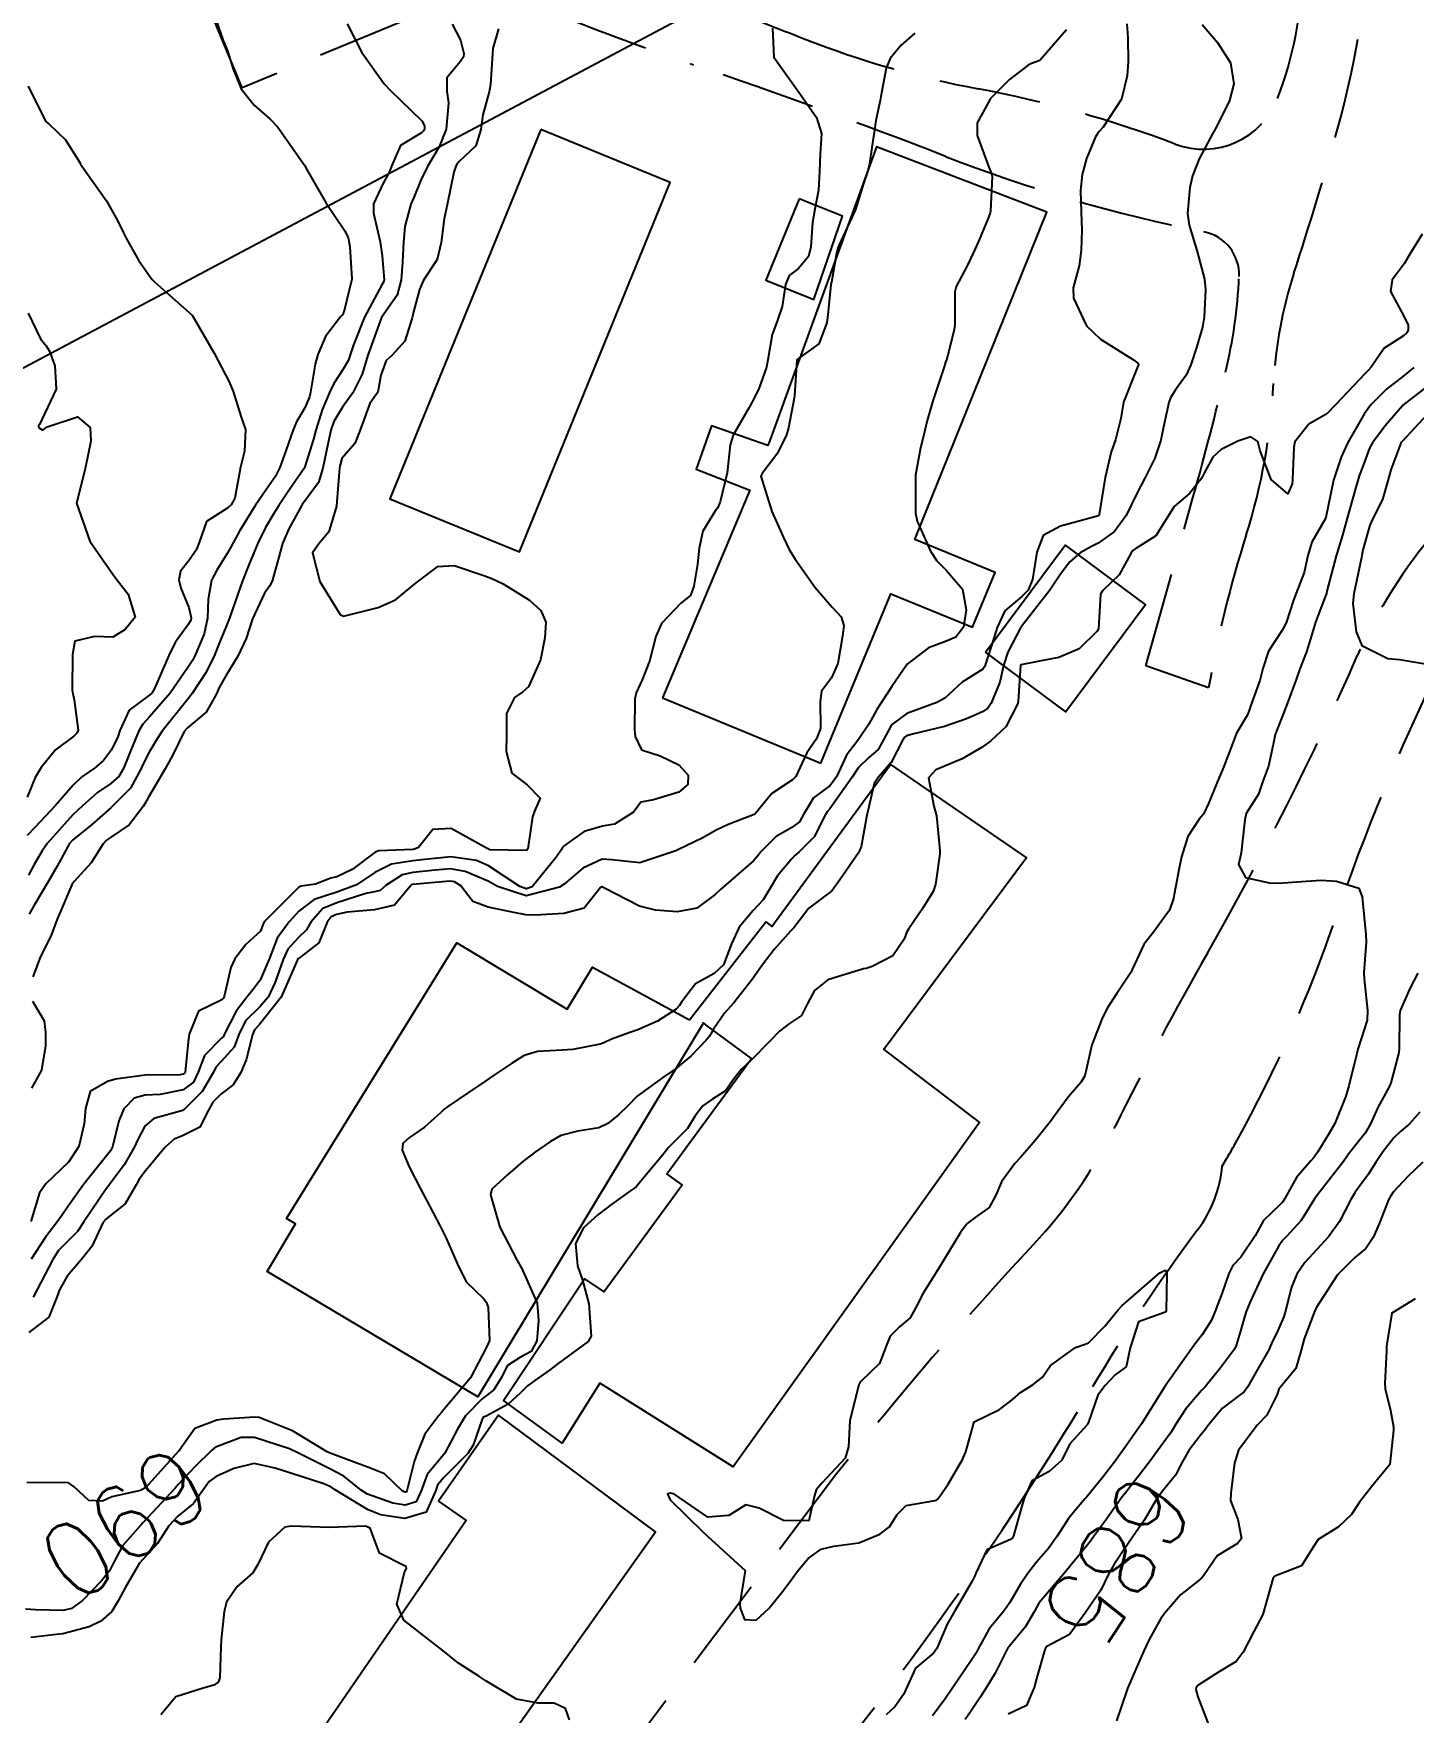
# Model space of a CAD drawing. Header units: metres. Extents: x 298520 to 308411, y 7433745 to 7450750.
# Drawn here: x 300933.3 to 301006.2, y 7443774.1 to 7443862.9 of the extents above; entities that cross this region are included whole.
import ezdxf
from ezdxf.enums import TextEntityAlignment as Align

# ---------------------------------------------------------------- set-up
doc = ezdxf.new("R2010")
doc.units = ezdxf.units.M
doc.header["$LTSCALE"] = 10
doc.linetypes.add('CONTINUO', pattern=[0])
doc.linetypes.add('DASHED', pattern=[0.75, 0.5, -0.25])
for name, color, linetype in [('Area Verde e Lazer', 94, 'Continuous'), ('Cotas', 45, 'Continuous'), ('Curvas de Nivel 1m', 11, 'Continuous'), ('Curvas de Nivel 5m', 15, 'Continuous'), ('Edificações', 30, 'Continuous'), ('TEXTO', 45, 'Continuous'), ('Vias Secundárias', 230, 'DASHED')]:
    doc.layers.add(name, color=color, linetype=linetype)
doc.styles.add('Style-STANDARD', font='STANDARD.shx')

msp = doc.modelspace()

# ---------------------------------------------------------------- linework, layer by layer
at = {"layer": 'Area Verde e Lazer', "elevation": 683.981}
msp.add_lwpolyline([(301244.649, 7444005.746), (301236.077, 7444004.442, 0), (301223.445, 7444002.521, -0.079964), (301213.851, 7444002.604, 0.078577), (301189.512, 7444002.881, -0.017587), (301163.614, 7444000.014, 0.012035), (301150.001, 7443998.659, 0.378668), (301143.289, 7443991.061, -0.057498), (301138.13, 7443946.2, 0.342844), (301149.93, 7443920.553, 0.077568), (301153.355, 7443919.402, 0.010024), (301179.654, 7443915.445, 0.021064), (301218.066, 7443912.089, 0.035305), (301232.21, 7443912.451, 0.299651), (301239.104, 7443918.007, -0.016754)], format="xyb", dxfattribs=at)
at = {"layer": 'Curvas de Nivel 1m', "flags": 128}
for points, elevation in [([(300942.79, 7443863.961), (300943.314, 7443862.49), (300943.542, 7443861.953), (300943.828, 7443860.975), (300944.258, 7443859.943), (300944.948, 7443859.077), (300945.797, 7443858.34), (300946.198, 7443857.916), (300947.175, 7443856.51), (300947.603, 7443855.902), (300947.769, 7443855.612), (300948.742, 7443853.89), (300949.728, 7443852.428), (300949.905, 7443852.057), (300949.953, 7443851.877), (300950.005, 7443851.589), (300950.097, 7443849.874), (300949.675, 7443848.137), (300949.587, 7443847.968), (300949.505, 7443847.882), (300948.713, 7443846.839), (300948.299, 7443845.894), (300948.16, 7443845.38), (300947.915, 7443843.897), (300947.859, 7443843.66), (300947.615, 7443843.08), (300947.18, 7443842.331), (300947.008, 7443841.906), (300946.636, 7443840.86), (300946.307, 7443839.913), (300946.057, 7443839.426), (300945.561, 7443838.73), (300945.008, 7443837.928), (300944.186, 7443836.587), (300943.83, 7443835.946), (300943.733, 7443835.744), (300943.524, 7443835.374), (300942.966, 7443834.5), (300942.692, 7443833.958), (300942.508, 7443832.945), (300942.479, 7443831.96), (300942.3, 7443831.132), (300941.815, 7443829.966), (300941.693, 7443829.725), (300941.447, 7443829.344), (300940.5, 7443827.984), (300939.42, 7443826.742), (300939.059, 7443826.361), (300938.856, 7443826.006), (300938.427, 7443824.98), (300938.031, 7443824.014), (300937.799, 7443823.595), (300937.375, 7443823.218), (300936.661, 7443822.736), (300935.869, 7443822.035), (300935.609, 7443821.789), (300935.358, 7443821.556), (300934.022, 7443820.06), (300933.74, 7443819.661), (300933.326, 7443818.93), (300933.018, 7443818.373)], 698), ([(300991.06, 7443863.382), (300991.107, 7443862.633), (300991.122, 7443861.381), (300991.067, 7443860.623), (300990.776, 7443859.386), (300989.798, 7443857.911), (300989.553, 7443857.645), (300989.401, 7443857.404), (300988.931, 7443856.254), (300988.691, 7443855.411), (300988.601, 7443854.565), (300988.649, 7443853.411), (300988.681, 7443852.462), (300988.649, 7443851.411), (300988.544, 7443850.578), (300988.227, 7443849.415), (300988.231, 7443848.872), (300988.929, 7443847.407), (300989.663, 7443846.711), (300991.403, 7443845.617), (300991.644, 7443845.433), (300991.666, 7443845.37), (300991.663, 7443845.349), (300991.642, 7443845.286), (300990.88, 7443843.381), (300990.735, 7443842.504), (300990.458, 7443841.387), (300990.226, 7443840.758), (300989.913, 7443839.395), (300989.596, 7443837.442), (300989.582, 7443837.4), (300989.569, 7443837.383), (300989.553, 7443837.372), (300988.011, 7443836.951), (300987.544, 7443836.816), (300986.641, 7443836.329), (300986.298, 7443835.438), (300986.076, 7443834.009), (300985.838, 7443833.445), (300985.499, 7443833.095), (300984.602, 7443832.349), (300984.205, 7443831.463), (300984.033, 7443830.906), (300983.568, 7443829.469), (300983.538, 7443829.383), (300983.451, 7443829.26), (300982.347, 7443828.578), (300981.435, 7443827.729), (300981.015, 7443827.496), (300979.427, 7443826.922), (300978.628, 7443826.321), (300978.201, 7443825.532), (300977.919, 7443825.021), (300977.398, 7443824.578), (300976.869, 7443824.07), (300976.537, 7443823.553), (300975.366, 7443821.881), (300975.219, 7443821.717), (300975.132, 7443821.572), (300974.528, 7443820.396), (300973.727, 7443819.586), (300973.513, 7443819.406), (300973.329, 7443819.219), (300972.588, 7443818.329), (300972.148, 7443817.602), (300971.838, 7443817.074), (300971.302, 7443816.499), (300970.576, 7443815.621), (300970.169, 7443814.737), (300969.734, 7443813.633), (300969.258, 7443813.165), (300968.269, 7443812.634), (300967.518, 7443811.657), (300967.419, 7443811.48), (300967.237, 7443811.284), (300966.257, 7443810.645), (300965.221, 7443810.202), (300964.839, 7443810.073), (300963.822, 7443809.704), (300963.414, 7443809.514), (300963.219, 7443809.44), (300961.785, 7443809.154), (300961.214, 7443809.114), (300959.916, 7443809.046), (300959.209, 7443808.831), (300958.547, 7443808.422), (300957.595, 7443807.776), (300957.355, 7443807.614), (300957.19, 7443807.501), (300956.27, 7443806.88), (300955.176, 7443806.142), (300954.987, 7443806), (300954.789, 7443805.814), (300953.941, 7443805.042), (300953.153, 7443804.511), (300952.795, 7443804.187), (300952.763, 7443803.834), (300953.134, 7443802.955), (300953.72, 7443801.824), (300954.403, 7443800.524), (300954.765, 7443799.813), (300955.094, 7443799.183), (300955.692, 7443797.801), (300956.144, 7443796.874), (300957.055, 7443795.992), (300957.217, 7443795.778), (300957.307, 7443795.519), (300957.385, 7443793.776), (300957.273, 7443793.524), (300957.015, 7443793.015), (300956.368, 7443791.79), (300954.986, 7443790.146), (300954.837, 7443789.959), (300954.707, 7443789.813), (300953.962, 7443788.826), (300953.552, 7443787.824), (300953.404, 7443787.37), (300953.012, 7443785.829), (300952.985, 7443785.777), (300952.932, 7443785.761), (300952.873, 7443785.772), (300952.759, 7443785.833), (300951.827, 7443786.732), (300950.945, 7443787.076), (300950.376, 7443787.288), (300948.952, 7443787.812), (300948.804, 7443787.881), (300946.969, 7443788.992), (300945.205, 7443789.701), (300944.98, 7443789.728), (300943.318, 7443789.606), (300942.977, 7443789.559), (300941.805, 7443789.127), (300940.993, 7443787.97), (300940.977, 7443787.945), (300940.952, 7443787.922), (300939.211, 7443785.996), (300938.931, 7443785.835), (300937.431, 7443785.512), (300936.926, 7443785.282), (300936.207, 7443785.312), (300935.427, 7443786.043), (300935.14, 7443786.252), (300934.935, 7443786.261), (300934.744, 7443786.242), (300932.935, 7443786.263)], 691), ([(300987.859, 7443863.064), (300986.452, 7443861.441), (300986.014, 7443861.274), (300985.839, 7443861.195), (300984.854, 7443860.434), (300983.889, 7443859.469), (300983.855, 7443859.427), (300983.812, 7443859.349), (300983.143, 7443858.133), (300983.14, 7443857.477), (300983.768, 7443855.79), (300983.897, 7443855.469), (300983.932, 7443855.297), (300983.857, 7443853.469), (300983.834, 7443853.377), (300983.74, 7443853.143), (300983.246, 7443851.957), (300983.038, 7443851.477), (300982.609, 7443850.581), (300982.037, 7443849.487), (300981.969, 7443849.208), (300981.964, 7443847.487), (300981.936, 7443847.221), (300981.652, 7443846.078), (300981.517, 7443845.62), (300981.478, 7443845.492), (300981.395, 7443845.248), (300980.815, 7443843.502), (300980.51, 7443842.405), (300980.293, 7443841.51), (300980.148, 7443840.958), (300979.887, 7443839.515), (300979.883, 7443837.842), (300979.881, 7443837.515), (300979.979, 7443837.08), (300980.679, 7443835.503), (300981.007, 7443834.987), (300981.513, 7443834.492), (300982.375, 7443833.481), (300982.571, 7443832.4), (300982.419, 7443831.481), (300982.013, 7443830.946), (300981.471, 7443830.715), (300980.573, 7443830.396), (300979.453, 7443829.52), (300978.632, 7443828.337), (300978.105, 7443827.533), (300977.837, 7443827.128), (300977.421, 7443826.358), (300976.872, 7443825.548), (300976.242, 7443824.716), (300975.714, 7443823.565), (300975.378, 7443823.118), (300974.496, 7443822.455), (300973.97, 7443821.584), (300973.754, 7443821.189), (300973.352, 7443820.885), (300972.528, 7443820.415), (300971.718, 7443819.606), (300971.553, 7443819.386), (300971.328, 7443819.13), (300969.61, 7443817.636), (300969.31, 7443817.356), (300968.335, 7443816.618), (300967.301, 7443816.43), (300966.141, 7443816.517), (300965.303, 7443816.736), (300963.427, 7443817.709), (300963.313, 7443817.758), (300963.273, 7443817.75), (300963.242, 7443817.711), (300962.388, 7443816.633), (300961.299, 7443816.338), (300959.794, 7443816.249), (300959.298, 7443816.273), (300958.667, 7443816.399), (300957.302, 7443816.682), (300956.493, 7443816.981), (300955.866, 7443817.802), (300955.523, 7443818.015), (300955.315, 7443818.049), (300955.088, 7443818.039), (300953.313, 7443817.885), (300953.266, 7443817.877), (300953.216, 7443817.831), (300952.364, 7443816.778), (300951.3, 7443816.534), (300949.85, 7443816.423), (300949.297, 7443816.296), (300949.005, 7443816.174), (300948.794, 7443815.885), (300948.369, 7443814.797), (300947.264, 7443813.943), (300947.241, 7443813.922), (300947.233, 7443813.9), (300947.218, 7443813.856), (300946.363, 7443811.913), (300945.228, 7443810.481), (300944.966, 7443810.192), (300944.851, 7443809.934), (300944.526, 7443808.614), (300944.242, 7443807.94), (300943.836, 7443807.294), (300943.181, 7443806.797), (300942.765, 7443806.366), (300942.538, 7443805.956), (300942.075, 7443805.045), (300941.152, 7443804.585), (300940.708, 7443804.418), (300940.241, 7443803.984), (300939.129, 7443802.649), (300938.855, 7443802.273), (300938.713, 7443802.004), (300938.134, 7443800.988), (300937.105, 7443800.192), (300936.973, 7443800.022), (300936.373, 7443798.741), (300935.804, 7443798.039), (300935.064, 7443797.165), (300934.659, 7443796.452), (300934.525, 7443796.055), (300934.099, 7443795.002), (300933.034, 7443794.193)], 692), ([(300949.858, 7443863.383), (300950.637, 7443861.862), (300951.818, 7443860.194), (300952.14, 7443859.847), (300953.797, 7443858.25), (300953.942, 7443857.976), (300953.941, 7443857.828), (300953.899, 7443857.72), (300953.79, 7443857.619), (300952.673, 7443856.947), (300952.197, 7443855.846), (300952.083, 7443855.524), (300951.754, 7443854.958), (300951.257, 7443853.857), (300951.253, 7443853.373), (300951.608, 7443851.852), (300951.712, 7443851.115), (300951.811, 7443849.849), (300951.792, 7443849.749), (300951.69, 7443849.576), (300950.772, 7443847.864), (300950.184, 7443846.398), (300950.018, 7443845.875), (300949.922, 7443845.603), (300949.641, 7443845.117), (300949.149, 7443844.366), (300948.932, 7443843.887), (300948.54, 7443842.965), (300948.194, 7443841.894), (300948.074, 7443841.417), (300947.595, 7443839.9), (300947.588, 7443839.884), (300947.572, 7443839.857), (300946.77, 7443838.699), (300946.241, 7443837.913), (300945.977, 7443837.487), (300945.541, 7443836.741), (300945.131, 7443835.926), (300944.665, 7443834.784), (300944.328, 7443833.938), (300943.707, 7443832.169), (300943.633, 7443831.948), (300943.59, 7443831.839), (300943.477, 7443831.565), (300943.013, 7443830.401), (300942.834, 7443829.956), (300942.363, 7443829.042), (300941.668, 7443827.968), (300941.567, 7443827.834), (300941.43, 7443827.676), (300940.09, 7443825.99), (300939.819, 7443825.581), (300939.396, 7443824.873), (300939.093, 7443824.297), (300938.969, 7443824.004), (300938.407, 7443822.976), (300937.464, 7443822.019), (300937.41, 7443821.972), (300937.362, 7443821.928), (300936.351, 7443821.032), (300935.345, 7443820.222), (300935.188, 7443820.042), (300934.527, 7443818.85), (300934.078, 7443818.059), (300933.3, 7443816.749), (300933.056, 7443816.312)], 697), ([(300972.323, 7443863.14), (300972.403, 7443861.604), (300973.814, 7443859.637), (300973.852, 7443859.589), (300974.651, 7443858.427), (300974.918, 7443857.573), (300974.853, 7443856.498), (300974.815, 7443855.574), (300974.768, 7443854.59), (300974.569, 7443853.582), (300974.449, 7443852.869), (300974.355, 7443851.584), (300974.228, 7443851.072), (300973.706, 7443850.449), (300973.22, 7443850.075), (300973.018, 7443849.597), (300972.849, 7443848.43), (300972.568, 7443847.601), (300972.315, 7443846.951), (300972.078, 7443845.606), (300972.013, 7443845.233), (300971.628, 7443844.137), (300971.383, 7443843.614), (300971.098, 7443843.098), (300970.248, 7443841.63), (300970.103, 7443841.125), (300969.937, 7443839.635), (300969.558, 7443838.105), (300969.418, 7443837.778), (300969.312, 7443837.642), (300968.642, 7443836.548), (300968.462, 7443835.651), (300968.361, 7443834.811), (300968.177, 7443833.653), (300967.992, 7443833.161), (300967.494, 7443832.744), (300966.474, 7443831.675), (300966.173, 7443830.979), (300965.834, 7443829.684), (300965.443, 7443828.698), (300965.126, 7443828.003), (300965.063, 7443827.694), (300965.048, 7443826.062), (300965.073, 7443825.693), (300965.403, 7443824.997), (300966.39, 7443824.684), (300967.391, 7443824.209), (300967.883, 7443823.655), (300967.861, 7443823.172), (300967.374, 7443822.762), (300966.048, 7443822.358), (300965.368, 7443822.233), (300965.147, 7443821.91), (300964.991, 7443821.694), (300963.986, 7443821.071), (300963.352, 7443820.957), (300962.383, 7443820.684), (300961.336, 7443819.936), (300961.238, 7443819.827), (300961.18, 7443819.732), (300960.924, 7443819.332), (300959.625, 7443817.755), (300959.312, 7443817.647), (300958.977, 7443817.763), (300957.324, 7443818.861), (300956.69, 7443819.153), (300955.328, 7443819.346), (300953.953, 7443819.197), (300953.326, 7443819.126), (300952.206, 7443818.959), (300951.32, 7443818.512), (300950.351, 7443817.864), (300949.309, 7443817.479), (300948.106, 7443817.091), (300947.299, 7443816.47), (300946.787, 7443815.908), (300946.152, 7443815.044), (300945.729, 7443813.923), (300945.252, 7443812.829), (300944.878, 7443812.303), (300944.567, 7443811.937), (300943.988, 7443811.19), (300943.361, 7443809.949), (300943.32, 7443809.851), (300943.22, 7443809.748), (300942.319, 7443808.846), (300941.992, 7443807.962), (300941.731, 7443807.421), (300941.183, 7443807.027), (300939.972, 7443806.779), (300939.18, 7443806.746), (300938.597, 7443806.587), (300938.056, 7443806.011), (300937.795, 7443805.382), (300937.45, 7443804.017), (300937.353, 7443803.805), (300937.138, 7443803.532), (300935.95, 7443802.038), (300935.111, 7443800.873), (300934.783, 7443800.377), (300934.548, 7443800.056), (300933.918, 7443799.235), (300933.164, 7443798.069)], 694), ([(300955.412, 7443863.36), (300955.85, 7443862.508), (300956.022, 7443861.798), (300956.009, 7443861.63), (300955.836, 7443861.363), (300955.121, 7443860.513), (300955.116, 7443859.81), (300955.205, 7443859.207), (300955.083, 7443857.811), (300954.719, 7443856.875), (300954.104, 7443855.825), (300953.756, 7443855.102), (300953.38, 7443854.201), (300953.213, 7443853.835), (300952.902, 7443852.668), (300952.841, 7443851.839), (300952.774, 7443850.772), (300952.715, 7443849.84), (300952.503, 7443849.024), (300951.673, 7443847.85), (300950.957, 7443845.86), (300950.642, 7443844.861), (300950.152, 7443843.872), (300949.615, 7443843.117), (300949.148, 7443842.344), (300948.993, 7443841.886), (300948.75, 7443840.724), (300948.578, 7443839.89), (300948.338, 7443839.12), (300947.554, 7443838.047), (300947.488, 7443837.966), (300947.449, 7443837.901), (300946.769, 7443836.679), (300946.438, 7443835.911), (300946.247, 7443835.188), (300945.892, 7443833.916), (300945.762, 7443833.656), (300945.497, 7443833.284), (300944.863, 7443831.929), (300944.526, 7443830.875), (300944.085, 7443829.941), (300943.443, 7443828.912), (300943.098, 7443828.292), (300942.945, 7443827.955), (300942.4, 7443826.984), (300941.415, 7443826.167), (300941.246, 7443825.973), (300940.65, 7443824.725), (300940.239, 7443823.987), (300939.368, 7443822.501), (300939.182, 7443822.184), (300939.074, 7443822.003), (300938.339, 7443821.025), (300937.346, 7443820.357), (300937.144, 7443820.223), (300936.966, 7443820.024), (300936.338, 7443819.019), (300935.441, 7443818.039), (300935.378, 7443817.973), (300935.311, 7443817.868), (300934.541, 7443816.051), (300934.195, 7443815.141), (300933.652, 7443814.064), (300933.252, 7443812.999)], 696), ([(300979.857, 7443862.879), (300979.13, 7443862.247), (300978.545, 7443861.533), (300978.334, 7443861.037), (300978.058, 7443859.538), (300978.018, 7443859.33), (300977.8, 7443858.27), (300977.706, 7443857.628), (300977.694, 7443857.541), (300977.433, 7443855.878), (300977.344, 7443855.544), (300977.144, 7443854.937), (300976.721, 7443853.555), (300975.854, 7443851.698), (300975.799, 7443851.569), (300975.776, 7443851.516), (300975.718, 7443851.259), (300975.464, 7443849.804), (300975.422, 7443849.573), (300975.247, 7443848.004), (300975.202, 7443847.575), (300974.776, 7443846.459), (300973.644, 7443845.641), (300973.619, 7443845.615), (300973.612, 7443845.59), (300973.49, 7443843.725), (300973.477, 7443843.591), (300973.183, 7443842.018), (300973.049, 7443841.596), (300972.558, 7443840.631), (300971.779, 7443839.608), (300971.71, 7443839.47), (300972.303, 7443837.602), (300972.888, 7443836.248), (300973.216, 7443835.593), (300973.525, 7443835.074), (300974.583, 7443833.579), (300975.493, 7443832.541), (300975.96, 7443832.035), (300976.105, 7443831.561), (300976.031, 7443831.005), (300975.789, 7443829.565), (300975.445, 7443828.8), (300974.918, 7443828.095), (300974.854, 7443827.576), (300974.874, 7443826.12), (300974.655, 7443825.578), (300974.15, 7443824.835), (300973.556, 7443823.588), (300973.477, 7443823.495), (300973.381, 7443823.417), (300972.293, 7443822.682), (300971.419, 7443821.609), (300971.388, 7443821.584), (300971.362, 7443821.572), (300969.945, 7443821.04), (300969.349, 7443820.745), (300968.644, 7443820.347), (300967.334, 7443819.716), (300967.295, 7443819.699), (300967.221, 7443819.662), (300965.326, 7443819.018), (300963.846, 7443819.187), (300963.328, 7443819.21), (300962.307, 7443818.737), (300961.315, 7443817.895), (300961.075, 7443817.734), (300959.308, 7443817.281), (300957.803, 7443817.775), (300957.316, 7443818.059), (300956.094, 7443818.572), (300955.322, 7443818.697), (300954.507, 7443818.632), (300953.32, 7443818.512), (300952.761, 7443818.393), (300951.924, 7443817.844), (300951.598, 7443817.559), (300951.309, 7443817.494), (300950.851, 7443817.399), (300949.303, 7443816.912), (300948.579, 7443816.608), (300947.937, 7443815.894), (300947.706, 7443815.477), (300947.281, 7443815.08), (300946.714, 7443814.465), (300946.469, 7443813.912), (300946.054, 7443812.721), (300945.678, 7443811.923), (300945.238, 7443811.411), (300944.491, 7443810.676), (300944.138, 7443809.941), (300943.882, 7443809.274), (300943.201, 7443808.519), (300942.926, 7443808.224), (300942.793, 7443807.954), (300942.2, 7443806.942), (300941.229, 7443805.969), (300941.198, 7443805.944), (300941.172, 7443805.927), (300939.644, 7443805.515), (300939.159, 7443805.105), (300938.785, 7443804.367), (300938.619, 7443804.005), (300938.079, 7443803.065), (300937.304, 7443802.018), (300937.223, 7443801.918), (300937.121, 7443801.791), (300935.945, 7443800.037), (300935.605, 7443799.533), (300935.087, 7443799.007), (300934.607, 7443798.527), (300934.307, 7443798.058), (300933.884, 7443797.242), (300933.272, 7443796.068)], 693), ([(300932.995, 7443860.078), (300933.797, 7443858.47), (300933.941, 7443858.214), (300934.103, 7443858.065), (300934.983, 7443857.251), (300935.724, 7443856.041), (300935.772, 7443855.96), (300937.134, 7443854.026), (300937.732, 7443852.95), (300938.034, 7443852.323), (300938.192, 7443852.013), (300938.826, 7443850.884), (300939.45, 7443849.994), (300939.557, 7443849.858), (300939.69, 7443849.725), (300941.673, 7443847.97), (300942.824, 7443845.958), (300943.63, 7443844.448), (300943.826, 7443843.947), (300944.255, 7443842.586), (300944.489, 7443841.937), (300944.435, 7443840.786), (300944.214, 7443839.94), (300943.917, 7443838.305), (300943.72, 7443837.947), (300943.551, 7443837.792), (300942.431, 7443837.075), (300942.037, 7443835.965), (300941.904, 7443835.59), (300941.519, 7443835.044), (300941.048, 7443834.439), (300940.956, 7443833.978), (300941.062, 7443833.54), (300941.488, 7443832.515), (300941.609, 7443831.969), (300941.596, 7443831.855), (300941.478, 7443831.643), (300940.768, 7443830.675), (300940.437, 7443829.985), (300939.684, 7443828.245), (300939.538, 7443827.998), (300939.432, 7443827.906), (300938.335, 7443827.099), (300937.839, 7443826.016), (300937.734, 7443825.69), (300937.398, 7443825.003), (300936.976, 7443824.438), (300936.504, 7443824.029), (300935.845, 7443823.569), (300935.374, 7443823.136), (300934.444, 7443822.054), (300933.351, 7443820.899), (300932.955, 7443820.466)], 699), ([(301006.666, 7443852.259), (301005.999, 7443851.206), (301005.708, 7443850.688), (301005.08, 7443849.838), (301004.992, 7443849.217), (301005.68, 7443847.958), (301005.914, 7443847.445), (301005.924, 7443847.206), (301005.845, 7443847.033), (301005.668, 7443846.879), (301004.643, 7443846.235), (301003.963, 7443845.227), (301003.814, 7443845.055), (301003.64, 7443844.898), (301002.096, 7443843.253), (301001.618, 7443842.765), (301000.67, 7443842.211), (300999.93, 7443841.277), (300999.876, 7443841), (300999.808, 7443839.278), (300999.791, 7443839.057), (300999.565, 7443838.523), (300998.679, 7443839.289), (300998.092, 7443840.798), (300997.979, 7443841.296), (300997.605, 7443841.55), (300996.916, 7443841.31), (300996.044, 7443840.875), (300995.59, 7443840.465), (300995.19, 7443839.723), (300994.996, 7443839.336), (300994.367, 7443838.54), (300993.558, 7443837.864), (300993.239, 7443837.355), (300992.585, 7443836.316), (300991.527, 7443835.643), (300991.376, 7443835.53), (300991.264, 7443835.383), (300990.656, 7443834.244), (300989.773, 7443833.397), (300989.667, 7443833.232), (300989.549, 7443831.399), (300989.533, 7443831.349), (300989.481, 7443831.278), (300988.538, 7443830.338), (300987.46, 7443829.881), (300987.081, 7443829.803), (300985.454, 7443829.492), (300985.432, 7443829.471), (300985.428, 7443829.45), (300985.31, 7443827.576), (300985.29, 7443827.451), (300984.667, 7443826.211), (300983.866, 7443825.465), (300983.602, 7443825.276), (300983.408, 7443825.136), (300982.361, 7443824.523), (300981.392, 7443824.118), (300980.955, 7443823.939), (300980.574, 7443823.508), (300980.859, 7443822.014), (300981.002, 7443821.504), (300981.169, 7443819.668), (300981.165, 7443819.502), (300980.95, 7443817.87), (300980.821, 7443817.505), (300980.241, 7443816.573), (300979.522, 7443815.518), (300979.438, 7443815.371), (300979.285, 7443814.986), (300978.685, 7443814.113), (300977.601, 7443813.537), (300977.342, 7443813.459), (300977.262, 7443813.443), (300977.141, 7443813.421), (300975.256, 7443812.831), (300974.553, 7443812.274), (300974.173, 7443811.581), (300973.859, 7443810.958), (300973.227, 7443810.536), (300972.701, 7443810.117), (300972.213, 7443809.605), (300971.203, 7443808.596), (300970.702, 7443808.121), (300970.309, 7443807.629), (300969.856, 7443806.964), (300969.182, 7443806.549), (300968.651, 7443806.173), (300968.237, 7443805.649), (300967.844, 7443804.972), (300967.152, 7443804.296), (300966.845, 7443803.967), (300966.612, 7443803.668), (300965.125, 7443801.893), (300965.013, 7443801.802), (300964.847, 7443801.693), (300963.838, 7443800.981), (300963.11, 7443800.421), (300962.34, 7443799.721), (300961.924, 7443798.894), (300962.027, 7443797.726), (300962.298, 7443796.955), (300962.627, 7443795.716), (300962.747, 7443793.995), (300962.586, 7443793.717), (300961.011, 7443792.564), (300960.541, 7443792.211), (300959.896, 7443791.751), (300959.38, 7443791.375), (300958.995, 7443790.985), (300958.356, 7443790.399), (300957.195, 7443789.778), (300957.048, 7443789.713), (300956.98, 7443789.562), (300956.509, 7443788.237), (300956.231, 7443787.791), (300954.94, 7443786.508), (300954.626, 7443786.123), (300954.521, 7443785.814), (300954.029, 7443784.706), (300952.911, 7443784.364), (300951.621, 7443784.551), (300950.923, 7443784.831), (300949.225, 7443785.877), (300949.052, 7443785.996), (300948.935, 7443786.058), (300948.626, 7443786.193), (300946.941, 7443786.75), (300946.057, 7443787.026), (300944.946, 7443787.276), (300943.87, 7443787.014), (300942.939, 7443786.583), (300942.569, 7443786.321), (300942.296, 7443785.956), (300941.738, 7443785.148), (300940.918, 7443784.49), (300940.441, 7443783.977), (300939.838, 7443783.047), (300938.883, 7443782), (300938.142, 7443780.735), (300937.756, 7443780.011), (300937.43, 7443779.439), (300936.847, 7443778.943), (300936.228, 7443778.643), (300934.836, 7443778.268), (300934.646, 7443778.242), (300933.137, 7443778.067)], 689), ([(301006.217, 7443845.201), (301005.638, 7443844.73), (301004.779, 7443844.07), (301003.955, 7443843.227), (301003.804, 7443843.045), (301003.618, 7443842.783), (301002.738, 7443841.243), (301002.379, 7443840.46), (301001.983, 7443839.254), (301001.567, 7443837.274), (301001.553, 7443837.233), (301000.823, 7443835.978), (301000.624, 7443835.269), (301000.416, 7443834.369), (300999.998, 7443833.275), (300999.862, 7443832.913), (300999.488, 7443831.764), (300999.341, 7443831.425), (300999.238, 7443831.282), (300998.537, 7443830.22), (300998.242, 7443829.292), (300998.076, 7443828.665), (300997.583, 7443827.298), (300997.546, 7443827.184), (300997.426, 7443826.839), (300996.845, 7443825.875), (300996.644, 7443825.311), (300996.185, 7443824.112), (300995.839, 7443823.323), (300995.371, 7443822.153), (300995.101, 7443821.597), (300994.882, 7443821.335), (300994.282, 7443820.407), (300993.95, 7443819.344), (300993.842, 7443818.831), (300993.555, 7443817.348), (300993.516, 7443817.143), (300993.305, 7443816.517), (300992.463, 7443815.362), (300991.955, 7443814.697), (300991.331, 7443813.379), (300991.261, 7443813.224), (300990.522, 7443812.115), (300990.056, 7443811.392), (300989.776, 7443810.854), (300989.213, 7443809.4), (300988.835, 7443807.765), (300988.628, 7443807.406), (300987.961, 7443806.637), (300987.174, 7443805.575), (300987.071, 7443805.422), (300986.233, 7443804.358), (300985.443, 7443803.446), (300985.14, 7443803.122), (300984.432, 7443802.155), (300984.139, 7443801.46), (300983.779, 7443800.797), (300983.106, 7443800.335), (300982.614, 7443799.963), (300982.261, 7443799.482), (300981.073, 7443797.5), (300980.298, 7443796.27), (300979.897, 7443795.512), (300979.597, 7443794.962), (300979.038, 7443794.494), (300978.554, 7443794.001), (300978.349, 7443793.527), (300977.979, 7443792.564), (300977.004, 7443791.607), (300976.943, 7443791.541), (300976.894, 7443791.434), (300976.423, 7443789.548), (300976.355, 7443788.156), (300976.172, 7443787.552), (300974.94, 7443786.238), (300974.636, 7443785.873), (300974.547, 7443785.574), (300974.245, 7443784.245), (300972.913, 7443784.25), (300971.622, 7443784.91), (300970.925, 7443785.086), (300970.032, 7443784.513), (300968.915, 7443784.431), (300967.125, 7443785.658), (300966.933, 7443785.705), (300966.79, 7443785.662), (300966.928, 7443785.344), (300968.665, 7443783.642), (300968.901, 7443783.43), (300970.883, 7443781.62), (300970.614, 7443779.874), (300970.619, 7443779.622), (300970.854, 7443779.017), (300971.473, 7443778.991), (300972.13, 7443779.601), (300972.872, 7443780.52), (300973.329, 7443781.134), (300973.646, 7443781.582), (300974.224, 7443782.242), (300974.895, 7443782.737), (300975.565, 7443782.895), (300976.898, 7443783.075), (300978.004, 7443783.533), (300978.515, 7443783.917), (300978.919, 7443784.582), (300979.397, 7443785.044), (300980.93, 7443785.307), (300981.053, 7443785.377), (300981.143, 7443785.497), (300981.621, 7443786.171), (300982.369, 7443787.479), (300982.542, 7443787.894), (300982.983, 7443789.47), (300984.323, 7443790.123), (300984.995, 7443790.629), (300985.429, 7443791.015), (300986.111, 7443791.439), (300986.603, 7443791.838), (300987.013, 7443792.447), (300988.336, 7443793.41), (300988.857, 7443793.571), (300989.027, 7443793.65), (300989.9, 7443794.531), (300990.589, 7443795.385), (300990.812, 7443795.626), (300991.057, 7443795.836), (300992.79, 7443797.354), (300993.074, 7443797.493), (300993.17, 7443797.349), (300993.171, 7443797.25), (300993.126, 7443795.349), (300993.107, 7443795.295), (300993.051, 7443795.244), (300991.664, 7443794.751), (300991.222, 7443793.377), (300991.013, 7443792.376), (300990.432, 7443791.963), (300989.918, 7443791.391), (300989.514, 7443790.878), (300989.011, 7443789.4), (300989.005, 7443789.378), (300988.982, 7443789.337), (300988.054, 7443788.327), (300987.601, 7443787.42), (300986.947, 7443786.847), (300986.028, 7443786.353), (300985.631, 7443785.443), (300985.47, 7443784.899), (300985.068, 7443783.448), (300985.012, 7443783.339), (300984.901, 7443783.254), (300983.655, 7443782.703), (300983.075, 7443781.468), (300983.022, 7443781.328), (300982.879, 7443781.055), (300981.968, 7443779.483), (300981.561, 7443778.781), (300981.008, 7443777.497), (300980.83, 7443777.251), (300979.88, 7443776.452), (300979.466, 7443775.513), (300979.261, 7443775.06), (300978.796, 7443774.415), (300978.334, 7443773.982)], 688), ([(301007.639, 7443844.77), (301005.644, 7443843.21), (301005.623, 7443843.189), (301004.699, 7443842.132), (301004.03, 7443841.226), (301003.878, 7443840.948), (301003.587, 7443840.168), (301003.338, 7443839.472), (301003.264, 7443839.235), (301003.142, 7443838.81), (301002.697, 7443837.243), (301002.449, 7443836.337), (301002.119, 7443835.251), (301001.63, 7443833.384), (301001.601, 7443833.259), (301001.5, 7443832.988), (301001.016, 7443831.737), (301000.878, 7443831.266), (301000.552, 7443830.183), (301000.203, 7443829.273), (301000.004, 7443828.718), (300999.468, 7443827.28), (300999.457, 7443827.255), (300999.432, 7443827.203), (300998.896, 7443825.799), (300998.789, 7443825.286), (300998.543, 7443824.137), (300998.228, 7443823.292), (300998.011, 7443822.659), (300997.366, 7443821.631), (300997.282, 7443821.301), (300997.095, 7443819.545), (300997.039, 7443819.304), (300996.962, 7443818.938), (300997.322, 7443818.254), (300998.666, 7443817.94), (300999.32, 7443817.964), (301000.527, 7443818.062), (301001.321, 7443818.115), (301002.133, 7443818.06), (301003.317, 7443817.679), (301003.482, 7443817.228), (301003.505, 7443817.034), (301003.676, 7443815.226), (301003.692, 7443814.821), (301003.583, 7443813.227), (301003.587, 7443812.899), (301003.773, 7443811.225), (301003.747, 7443810.713), (301003.28, 7443809.229), (301003.268, 7443809.174), (301003.21, 7443808.943), (301002.792, 7443807.236), (301002.633, 7443806.683), (301002.042, 7443805.247), (301001.726, 7443804.69), (301001.15, 7443803.751), (301000.953, 7443803.455), (301000.777, 7443803.264), (301000.02, 7443802.385), (300999.411, 7443801.277), (300999.302, 7443801.097), (300999.118, 7443800.927), (300998.282, 7443800.115), (300997.842, 7443799.299), (300997.082, 7443798.174), (300996.66, 7443797.731), (300996.452, 7443797.316), (300996.092, 7443796.29), (300995.728, 7443795.323), (300995.529, 7443794.842), (300995.034, 7443794.08), (300994.705, 7443793.656), (300994.476, 7443793.335), (300993.87, 7443792.486), (300993.06, 7443791.349), (300993.038, 7443791.314), (300993.002, 7443791.258), (300991.831, 7443789.367), (300990.964, 7443788.128), (300990.646, 7443787.694), (300990.436, 7443787.385), (300989.787, 7443786.549), (300988.934, 7443785.511), (300988.834, 7443785.401), (300987.969, 7443784.363), (300987.381, 7443783.423), (300986.896, 7443782.753), (300986.276, 7443782.049), (300985.804, 7443781.441), (300985.431, 7443780.891), (300984.868, 7443779.928), (300984.684, 7443779.633), (300984.535, 7443779.453), (300983.782, 7443778.527), (300983.196, 7443777.466), (300983.072, 7443777.226), (300982.827, 7443776.848), (300981.892, 7443775.484), (300981.457, 7443774.836), (300980.789, 7443773.937)], 687), ([(301007.344, 7443843.184), (301005.604, 7443841.3), (301005.56, 7443841.254), (301005.537, 7443841.211), (301004.998, 7443839.8), (301004.837, 7443839.217), (301004.559, 7443838.224), (301004.052, 7443837.225), (301003.893, 7443836.881), (301003.528, 7443835.57), (301003.477, 7443835.277), (301003.469, 7443835.231), (301003.45, 7443835.159), (301003.055, 7443833.237), (301002.988, 7443832.728), (301003.175, 7443831.235), (301003.472, 7443830.518), (301004.847, 7443829.831), (301005.461, 7443829.763), (301007.155, 7443829.487)], 686), ([(301006.436, 7443813.198), (301006.034, 7443812.423), (301005.492, 7443811.208), (301005.453, 7443810.995), (301005.441, 7443809.208), (301005.421, 7443808.997), (301005.202, 7443808.11), (301005.007, 7443807.4), (301004.925, 7443807.213), (301004.314, 7443806.087), (301003.926, 7443805.222), (301003.651, 7443804.74), (301003.156, 7443804.11), (301002.769, 7443803.616), (301002.496, 7443803.24), (301001.125, 7443801.464), (301001.033, 7443801.351), (301000.978, 7443801.261), (301000.263, 7443800.111), (300999.49, 7443799.276), (300999.297, 7443799.072), (300999.088, 7443798.768), (300998.258, 7443797.292), (300997.568, 7443795.812), (300997.367, 7443795.305), (300997.286, 7443795.069), (300997.037, 7443794.219), (300996.831, 7443793.507), (300996.735, 7443793.313), (300996.002, 7443792.331), (300995.189, 7443791.328), (300995.097, 7443791.233), (300995, 7443791.137), (300994.168, 7443790.155), (300993.645, 7443789.343), (300993.388, 7443788.927), (300992.963, 7443788.328), (300992.251, 7443787.361), (300990.936, 7443785.657), (300990.811, 7443785.505), (300990.718, 7443785.382), (300989.975, 7443784.331), (300989.298, 7443783.396), (300989.127, 7443783.171), (300988.898, 7443782.881), (300987.715, 7443781.418), (300986.873, 7443780.459), (300986.41, 7443779.892), (300986.15, 7443779.437), (300985.679, 7443778.613), (300984.835, 7443777.601), (300984.764, 7443777.521), (300984.726, 7443777.451), (300984.089, 7443776.189), (300983.663, 7443775.461), (300983.329, 7443774.941), (300982.793, 7443774.149), (300982.516, 7443773.745)], 686), ([(300933.239, 7443811.716), (300933.843, 7443810.674), (300933.926, 7443810.059), (300933.92, 7443809.351), (300933.705, 7443808.062), (300933.183, 7443807.109)], 696), ([(301006.691, 7443803.195), (301005.894, 7443802.444), (301005.127, 7443801.605), (301004.965, 7443801.371), (301004.886, 7443801.212), (301004.38, 7443799.941), (301004.075, 7443799.22), (301003.676, 7443798.635), (301003.082, 7443798.137), (301002.192, 7443797.243), (301001.055, 7443795.493), (301000.982, 7443795.332), (301000.953, 7443795.261), (301000.429, 7443793.869), (301000.274, 7443793.267), (300999.984, 7443792.299), (300999.15, 7443791.279), (300999.079, 7443791.202), (300998.997, 7443790.914), (300998.443, 7443789.826), (300997.935, 7443789.296), (300996.96, 7443787.97), (300996.794, 7443787.472), (300996.748, 7443787.312), (300996.541, 7443785.71), (300996.525, 7443785.314), (300996.918, 7443784.316), (300997.105, 7443783.307), (300996.9, 7443783.033), (300995.833, 7443782.381), (300995.103, 7443781.328), (300995.007, 7443781.203), (300994.881, 7443781.102), (300993.882, 7443780.33), (300993.047, 7443779.348), (300992.969, 7443779.241), (300992.859, 7443779.081), (300992.237, 7443777.964), (300991.958, 7443777.363), (300991.306, 7443775.861), (300991.096, 7443775.376), (300991.015, 7443775.171), (300990.8, 7443774.547), (300990.507, 7443773.663)], 684), ([(301006.283, 7443795.975), (301005.053, 7443795.21), (301004.771, 7443793.468), (301004.767, 7443793.213), (301004.694, 7443791.525), (301004.708, 7443791.213), (301004.986, 7443790.078), (301005.152, 7443789.208), (301005.149, 7443789.03), (301004.953, 7443787.21), (301004.045, 7443786.116), (301003.354, 7443785.226), (301003.185, 7443784.971), (301002.923, 7443784.581), (301002.232, 7443783.921), (301001.16, 7443783.256), (301000.899, 7443782.844), (301000.291, 7443781.864), (300998.883, 7443781.312), (300998.833, 7443781.281), (300998.775, 7443781.175), (300998.234, 7443779.289), (300997.76, 7443778.385), (300997.196, 7443777.305), (300996.828, 7443776.811), (300995.906, 7443776.235), (300994.815, 7443775.56), (300994.715, 7443775.43), (300994.7, 7443775.331), (300994.807, 7443774.931), (300995.431, 7443773.324)], 683), ([(300961.607, 7443773.728), (300961.388, 7443774.32), (300960.802, 7443774.602), (300959.945, 7443774.605), (300958.803, 7443774.813), (300957.192, 7443775.776), (300956.815, 7443776.03), (300955.748, 7443776.722), (300954.829, 7443777.452), (300954.365, 7443777.815), (300952.85, 7443778.997), (300952.474, 7443779.836), (300952.88, 7443781.533), (300952.984, 7443781.726), (300952.977, 7443781.829), (300952.883, 7443781.866), (300951.562, 7443782.522), (300951.065, 7443783.858), (300950.954, 7443783.9), (300950.913, 7443783.916), (300950.82, 7443783.954), (300948.913, 7443783.88), (300946.914, 7443783.961), (300946.561, 7443783.905), (300945.701, 7443783.118), (300945.138, 7443781.926), (300944.878, 7443781.485), (300944.039, 7443780.771), (300943.479, 7443779.944), (300943.351, 7443779.45), (300943.206, 7443777.946), (300943.189, 7443777.587), (300943.125, 7443775.947), (300943.044, 7443775.714), (300942.809, 7443775.55), (300942.243, 7443775.394), (300940.802, 7443774.927), (300940.007, 7443773.988)], 688)]:
    msp.add_lwpolyline(points, dxfattribs=dict(at, elevation=elevation))
at = {"layer": 'Curvas de Nivel 5m', "flags": 128}
for points, elevation in [([(300995.042, 7443863.338), (300995.849, 7443862.388), (300996.531, 7443861.32), (300996.702, 7443860.197), (300996.483, 7443859.32), (300995.799, 7443857.936), (300995.575, 7443857.552), (300995.453, 7443857.333), (300994.88, 7443856.235), (300994.518, 7443855.342), (300994.381, 7443854.719), (300994.257, 7443853.345), (300994.352, 7443852.728), (300994.779, 7443851.339), (300995.166, 7443849.87), (300995.215, 7443849.335), (300995.141, 7443847.873), (300995.051, 7443847.336), (300994.728, 7443846.268), (300994.434, 7443845.342), (300994.184, 7443844.798), (300993.63, 7443844.019), (300993.369, 7443843.609), (300993.273, 7443843.354), (300992.982, 7443841.984), (300992.85, 7443841.358), (300992.536, 7443840.413), (300992.001, 7443839.366), (300991.564, 7443838.517), (300991.014, 7443837.385), (300990.395, 7443836.537), (300989.531, 7443835.918), (300989.182, 7443835.75), (300988.587, 7443835.409), (300988.016, 7443834.917), (300987.511, 7443834.228), (300986.989, 7443833.428), (300985.484, 7443831.523), (300985.448, 7443831.485), (300985.429, 7443831.451), (300984.758, 7443830.163), (300984.544, 7443829.459), (300984.339, 7443828.566), (300983.885, 7443827.465), (300983.705, 7443827.193), (300983.428, 7443826.999), (300982.584, 7443826.642), (300981.42, 7443826.226), (300979.732, 7443825.831), (300979.415, 7443825.743), (300979.288, 7443825.647), (300979.221, 7443825.522), (300978.595, 7443824.328), (300977.923, 7443823.535), (300977.707, 7443823.21), (300977.365, 7443821.753), (300977.323, 7443821.541), (300977.01, 7443819.873), (300976.869, 7443819.547), (300975.882, 7443818.125), (300975.485, 7443817.567), (300975.311, 7443817.421), (300974.254, 7443816.63), (300973.452, 7443815.588), (300973.379, 7443815.502), (300973.29, 7443815.411), (300972.427, 7443814.447), (300971.782, 7443813.605), (300971.255, 7443812.849), (300970.286, 7443811.63), (300969.799, 7443811.069), (300969.222, 7443810.237), (300969.002, 7443809.856), (300968.833, 7443809.644), (300968.028, 7443808.829), (300967.197, 7443808.113), (300966.531, 7443807.67), (300965.183, 7443806.681), (300964.687, 7443806.185), (300964.192, 7443805.7), (300963.633, 7443805.238), (300963.162, 7443805.009), (300962.048, 7443804.833), (300961.156, 7443804.609), (300960.594, 7443804.295), (300959.809, 7443803.75), (300959.138, 7443803.232), (300958.344, 7443802.554), (300957.499, 7443801.776), (300957.431, 7443801.466), (300957.927, 7443799.772), (300958.842, 7443797.997), (300958.986, 7443797.761), (300959.071, 7443797.618), (300959.904, 7443795.751), (300959.963, 7443794.827), (300959.873, 7443793.752), (300959.576, 7443793.196), (300959.014, 7443792.887), (300958.327, 7443792.45), (300957.976, 7443791.77), (300957.604, 7443791.167), (300956.992, 7443790.685), (300956.11, 7443789.793), (300955.691, 7443789.081), (300955.012, 7443787.809), (300954.952, 7443787.736), (300954.076, 7443786.684), (300953.774, 7443785.822), (300953.506, 7443785.242), (300952.921, 7443785.061), (300952.262, 7443785.175), (300950.931, 7443785.654), (300950.603, 7443785.863), (300949.673, 7443786.601), (300948.944, 7443786.995), (300947.115, 7443787.898), (300946.954, 7443787.981), (300946.811, 7443788.046), (300944.964, 7443788.645), (300944.26, 7443788.641), (300942.956, 7443788.147), (300942.829, 7443788.077), (300942.69, 7443787.953), (300941.805, 7443787.101), (300940.935, 7443786.167), (300940.761, 7443785.973), (300939.053, 7443784.137), (300938.929, 7443784), (300937.979, 7443782.926), (300937.503, 7443782.014), (300937.292, 7443781.603), (300936.873, 7443781.069), (300935.872, 7443780.035), (300935.299, 7443779.601), (300934.855, 7443779.493), (300933.389, 7443779.531), (300932.855, 7443779.571)], 690), ([(300957.856, 7443863.115), (300957.559, 7443862.07), (300957.536, 7443861.783), (300957.438, 7443860.165), (300957.357, 7443859.785), (300957.029, 7443858.56), (300956.918, 7443857.789), (300956.653, 7443856.918), (300955.767, 7443856.105), (300955.64, 7443855.926), (300955.58, 7443855.803), (300955.49, 7443855.534), (300955.143, 7443853.809), (300954.99, 7443853.066), (300954.821, 7443851.814), (300954.608, 7443850.918), (300953.891, 7443849.827), (300953.688, 7443849.331), (300953.364, 7443848.145), (300953.294, 7443847.834), (300952.901, 7443846.597), (300952.222, 7443845.844), (300951.915, 7443845.581), (300951.637, 7443844.804), (300951.49, 7443843.987), (300951.438, 7443843.853), (300951.054, 7443843.296), (300950.53, 7443841.866), (300950.271, 7443841.191), (300949.581, 7443840.394), (300949.463, 7443839.993), (300949.451, 7443839.881), (300949.311, 7443838.127), (300949.288, 7443837.883), (300948.897, 7443836.528), (300948.361, 7443835.892), (300948.017, 7443835.404), (300948.418, 7443833.891), (300949.486, 7443832.156), (300949.665, 7443832.057), (300951.49, 7443832.517), (300952.403, 7443832.932), (300953.503, 7443833.83), (300954.649, 7443834.68), (300955.517, 7443834.742), (300957.075, 7443834.219), (300957.507, 7443834.056), (300958.102, 7443833.774), (300959.494, 7443832.901), (300960.095, 7443832.357), (300960.361, 7443831.747), (300960.304, 7443830.914), (300960.075, 7443829.751), (300959.439, 7443828.33), (300959.144, 7443828.055), (300958.698, 7443827.767), (300958.273, 7443826.923), (300958.272, 7443825.771), (300958.26, 7443824.911), (300958.55, 7443823.768), (300959.377, 7443823.148), (300960.054, 7443822.434), (300959.764, 7443821.754), (300959.657, 7443821.457), (300959.403, 7443819.759), (300959.332, 7443819.666), (300957.402, 7443819.709), (300957.333, 7443819.747), (300957.309, 7443819.757), (300957.246, 7443819.781), (300955.348, 7443820.846), (300954.376, 7443820.791), (300953.629, 7443819.827), (300953.421, 7443819.741), (300953.332, 7443819.727), (300951.524, 7443819.656), (300951.33, 7443819.588), (300950.124, 7443818.671), (300949.319, 7443818.291), (300948.993, 7443818.208), (300948.185, 7443817.891), (300947.422, 7443817.789), (300947.311, 7443817.743), (300945.496, 7443815.927), (300945.425, 7443815.794), (300945.285, 7443815.416), (300944.508, 7443814.704), (300943.927, 7443813.943), (300943.717, 7443813.487), (300943.358, 7443811.949), (300943.324, 7443811.868), (300943.241, 7443811.783), (300942.01, 7443811.188), (300941.503, 7443809.967), (300941.467, 7443809.72), (300941.293, 7443807.969), (300941.264, 7443807.898), (300941.192, 7443807.846), (300941.04, 7443807.82), (300939.191, 7443807.806), (300937.615, 7443807.589), (300937.187, 7443807.462), (300936.283, 7443806.928), (300936.03, 7443806.031), (300935.968, 7443805.225), (300935.673, 7443804.035), (300935.134, 7443803.195), (300933.938, 7443802.062), (300933.607, 7443801.576), (300933.138, 7443800.07)], 695), ([(300932.995, 7443848.077), (300933.659, 7443846.72), (300933.945, 7443846.355), (300934.13, 7443846.063), (300934.402, 7443845.298), (300934.482, 7443844.057), (300933.604, 7443842.191), (300933.556, 7443842.117), (300933.556, 7443842.07), (300933.602, 7443841.993), (300933.776, 7443841.891), (300934.005, 7443842.064), (300935.608, 7443842.592), (300936.273, 7443842.033), (300936.307, 7443841.318), (300936.041, 7443840.035), (300935.963, 7443839.642), (300935.553, 7443838.04), (300936.253, 7443836.033), (300937.506, 7443834.228), (300937.675, 7443834.018), (300938.278, 7443833.23), (300938.647, 7443832.008), (300938.125, 7443831.362), (300937.472, 7443830.958), (300936.509, 7443830.994), (300935.47, 7443830.744), (300935.351, 7443830.042), (300935.334, 7443828.142), (300935.342, 7443828.041), (300935.357, 7443827.966), (300935.429, 7443827.643), (300935.652, 7443826.038), (300935.576, 7443825.873), (300935.408, 7443825.724), (300934.452, 7443824.999), (300933.68, 7443824.066), (300933.378, 7443823.528), (300932.952, 7443822.489)], 700), ([(301006.532, 7443805.844), (301005.976, 7443805.202), (301005.532, 7443804.841), (301005.162, 7443804.483), (301004.6, 7443803.767), (301004.237, 7443803.219), (301003.808, 7443802.552), (301003.127, 7443801.606), (301002.886, 7443801.234), (301002.283, 7443800.065), (301001.708, 7443799.251), (301001.086, 7443798.583), (301000.459, 7443797.887), (301000.036, 7443797.27), (300999.748, 7443796.591), (300999.422, 7443795.276), (300999.334, 7443794.992), (300999.038, 7443794.308), (300998.706, 7443793.607), (300998.549, 7443793.287), (300997.954, 7443792.237), (300997.423, 7443791.304), (300997.249, 7443791.056), (300996.996, 7443790.863), (300996.115, 7443790.19), (300995.391, 7443789.326), (300995.219, 7443789.079), (300994.967, 7443788.779), (300994.331, 7443787.965), (300993.986, 7443787.34), (300993.632, 7443786.657), (300992.938, 7443785.811), (300992.607, 7443785.355), (300991.995, 7443784.286), (300991.355, 7443783.373), (300990.896, 7443782.71), (300990.368, 7443781.905), (300990.067, 7443781.388), (300989.687, 7443780.579), (300988.863, 7443779.4), (300988.031, 7443778.226), (300986.835, 7443777.597), (300986.754, 7443777.511), (300986.72, 7443777.431), (300986.304, 7443775.949), (300986.162, 7443775.437), (300985.76, 7443774.479), (300984.791, 7443774.021)], 685)]:
    msp.add_lwpolyline(points, dxfattribs=dict(at, elevation=elevation))
at = {"layer": 'Edificações'}
for points in [[(300960.089, 7443857.78), (300952.116, 7443838.256), (300958.956, 7443835.462), (300966.929, 7443854.987)], [(300966.524, 7443827.74), (300974.891, 7443824.293), (300978.582, 7443833.251), (300982.902, 7443831.472), (300984.093, 7443834.362), (300979.858, 7443836.107), (300986.824, 7443853.418), (300977.819, 7443856.876), (300972.182, 7443841.349), (300972.079, 7443841.084), (300969.103, 7443842.131), (300968.291, 7443839.825), (300971.142, 7443838.729), (300967.027, 7443828.957)], [(300973.742, 7443854.129), (300971.986, 7443849.828), (300974.508, 7443848.798), (300976.039, 7443853.206)], [(300983.591, 7443830.156), (300987.794, 7443835.811), (300992.039, 7443832.656), (300987.836, 7443827.001)], [(300967.948, 7443810.731), (300971.987, 7443815.896), (300972.294, 7443815.661), (300978.571, 7443824.213), (300985.754, 7443819.282), (300978.219, 7443809.148), (300983.268, 7443805.293), (300970.252, 7443787.094), (300963.575, 7443791.281), (300963.204, 7443791.513), (300961.218, 7443788.345), (300958.117, 7443790.603), (300962.402, 7443797.027), (300963.413, 7443796.353), (300967.551, 7443801.996), (300966.745, 7443802.587), (300971.221, 7443808.688), (300968.828, 7443810.443), (300968.677, 7443810.566), (300956.754, 7443790.792), (300945.625, 7443797.411), (300947.131, 7443799.942), (300946.648, 7443800.23), (300955.649, 7443814.787), (300961.486, 7443811.292), (300962.812, 7443813.506)], [(300943.586, 7443766.002), (300950.28, 7443761.277), (300966.157, 7443783.666), (300957.851, 7443789.829), (300954.686, 7443785.278), (300956.146, 7443784.262), (300945.786, 7443769.199)]]:
    msp.add_lwpolyline(points, close=True, dxfattribs=at)
at = {"layer": 'TEXTO', "linetype": 'CONTINUO'}
msp.add_polyline3d([(300853.848, 7443803.256, 0), (301060.198, 7443912.976, 0)], dxfattribs=at)
at = {"layer": 'Vias Secundárias'}
msp.add_lwpolyline([(300969.702, 7443873.562), (300973.547, 7443878.959, -0.030798), (300979.122, 7443885.846, -0.086899), (300990.723, 7443894.761, -0.332685), (300993.789, 7443894.265, -0.167175), (300999.04, 7443883.017, -0.000003), (300999.974, 7443874.198, -0.029934), (301000.337, 7443866.252, -0.088773), (300999.016, 7443859.435, -0.412063), (300993.612, 7443857.017, 0.043703), (300983.199, 7443859.94, -0.046916), (300974.01, 7443862.584, -0.001292), (300969.826, 7443864.238, -0.379577), (300967.66, 7443868.542, -0.063528)], format="xyb", close=True, dxfattribs=at)
for points in [[(301003.927, 7443870.068, -0.066439), (301002.157, 7443857.686, -0.009902), (300999.884, 7443850.193, 0.066046), (300998.807, 7443844.357, -0.064276), (300997.361, 7443836.354, 0.033216), (300995.375, 7443828.271), (300992.061, 7443829.442), (300994.565, 7443838.382, 0.009539), (300996.271, 7443844.953, 0.047354), (300996.985, 7443850.013, 0.370835), (300995.128, 7443852.383, -0.043968), (300981.464, 7443856.369, 0.011207), (300968.159, 7443861.215, -0.0144), (300960.945, 7443863.895, 0.212296)], [(301035.152, 7443862.517), (301031.723, 7443859.295, -0.01176), (301028.853, 7443856.724, 0.012572), (301016.897, 7443845.975, -0.005284), (301013.608, 7443842.93, 0.03036), (301007.424, 7443836.601, 0.074825), (301003.245, 7443829.992, -0.026277), (300995.313, 7443814.255, 0.015185), (300990.448, 7443805.115, -0.072901), (300986.119, 7443798.845, 0.020355), (300975.716, 7443786.719), (300960.712, 7443766.775, 0.115625), (300958.96, 7443762.795, -0.1196), (300956.219, 7443756.699), (300951.45, 7443749.95)], [(300964.668, 7443759.454), (300969.401, 7443764.519, 0.016153), (300974.609, 7443770.465, 0.028077), (300985.783, 7443785.764, 0.009029), (300989.238, 7443791.316, -0.025743), (300994.812, 7443799.641, 0.139602), (300996.09, 7443802.992, 0.0093), (300996.86, 7443804.319, 0.045349), (301002.084, 7443816.112, -0.032952), (301007.549, 7443829.325, -0.154352), (301015.758, 7443837.887, 0.091382), (301022.333, 7443843.229, -0.125161), (301038.899, 7443854.947)]]:
    msp.add_lwpolyline(points, format="xyb", dxfattribs=at)
msp.add_lwpolyline([(300953.061, 7443863.628), (300944.308, 7443859.994), (300942.527, 7443864.283)], dxfattribs=at)

# ---------------------------------------------------------------- texts
at = {"layer": 'Cotas', "style": 'Style-STANDARD'}
for s, rotation, p in [('690', 216.65387, (300938.119, 7443784.122, 690)), ('685', 236.38763, (300990.561, 7443782.163, 685))]:
    msp.add_text(s, height=4, rotation=rotation, dxfattribs=at).set_placement(p, align=Align.MIDDLE_CENTER)

doc.saveas('drawing.dxf')
